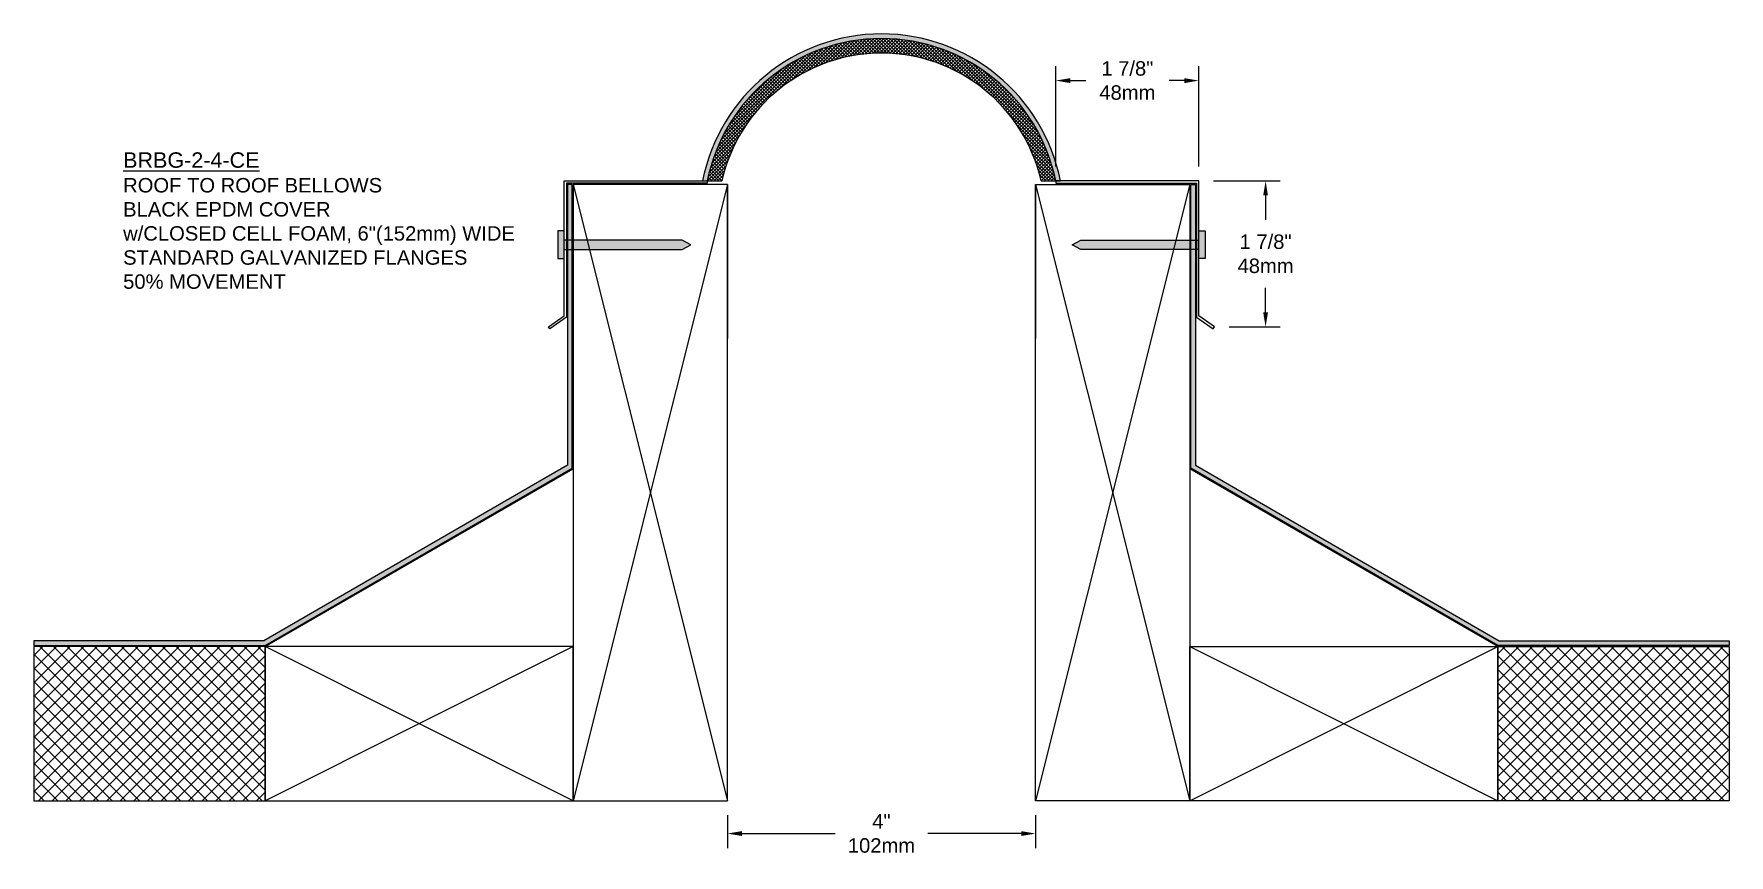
# Model space of a CAD drawing. Header units: inches. Extents: x -5.1 to 16.9, y -3.9 to 6.8.
import ezdxf

# ---------------------------------------------------------------- set-up
doc = ezdxf.new("R2010")
doc.units = ezdxf.units.IN
doc.header["$MEASUREMENT"] = 0
for name, color, linetype in [('Anchors', 4, 'Continuous'), ('Conditions', 1, 'Continuous'), ('Dimensions', 3, 'Continuous'), ('Fillers', 2, 'Continuous'), ('Metals', 7, 'Continuous'), ('Text', 2, 'Continuous')]:
    doc.layers.add(name, color=color, linetype=linetype)
doc.styles.add('Arial', font='arial.ttf')
doc.dimstyles.new('Arial', dxfattribs={"dimtxt": 0.1875, "dimasz": 0.1875, "dimexe": 0.1875, "dimexo": 0.1875, "dimgap": 0.1875, "dimtad": 0, "dimtih": 1, "dimtoh": 1, "dimdec": 4, "dimzin": 0, "dimdsep": 46, "dimlunit": 4, "dimtxsty": 'Arial', "dimcen": 0.09, "dimadec": 0, "dimazin": 0, "dimtfac": 1, "dimtdec": 4, "dimtofl": 0, "dimtmove": 0, "dimatfit": 3, "dimfxl": 0, "dimfrac": 2, "dimtolj": 1, "dimtzin": 0, "dimarcsym": 0})

# ---------------------------------------------------------------- blocks, each defined once
blk = doc.blocks.new('*X4')
at = {"color": 0}
for p, q in [((23.967, -46.92), (25.829, -45.059)), ((23.967, -46.744), (25.652, -45.059)), ((23.967, -46.567), (25.475, -45.059)), ((23.967, -46.39), (25.298, -45.059)), ((23.967, -46.213), (25.122, -45.059)), ((23.967, -46.037), (24.945, -45.059)), ((23.967, -45.86), (24.768, -45.059)), ((23.967, -45.683), (24.591, -45.059)), ((23.967, -45.506), (24.414, -45.059)), ((23.967, -45.329), (24.238, -45.059)), ((23.967, -45.153), (24.061, -45.059)), ((24.005, -47.059), (26.005, -45.059)), ((26.022, -47.059), (24.022, -45.059)), ((24.182, -47.059), (26.182, -45.059)), ((26.199, -47.059), (24.199, -45.059)), ((24.359, -47.059), (26.359, -45.059)), ((26.376, -47.059), (24.376, -45.059)), ((24.536, -47.059), (26.536, -45.059)), ((26.553, -47.059), (24.553, -45.059)), ((24.713, -47.059), (26.713, -45.059)), ((26.73, -47.059), (24.73, -45.059)), ((24.889, -47.059), (26.889, -45.059)), ((26.906, -47.059), (24.906, -45.059)), ((26.967, -46.943), (25.083, -45.059)), ((26.967, -46.766), (25.26, -45.059)), ((26.967, -46.589), (25.437, -45.059)), ((26.967, -46.412), (25.613, -45.059)), ((26.967, -46.236), (25.79, -45.059)), ((26.967, -46.059), (25.967, -45.059)), ((26.967, -45.882), (26.144, -45.059)), ((26.967, -45.705), (26.32, -45.059)), ((26.967, -45.529), (26.497, -45.059)), ((26.967, -45.352), (26.674, -45.059)), ((26.967, -45.175), (26.851, -45.059)), ((25.846, -47.059), (23.967, -45.18)), ((25.066, -47.059), (26.967, -45.158)), ((25.669, -47.059), (23.967, -45.357)), ((25.492, -47.059), (23.967, -45.534)), ((25.243, -47.059), (26.967, -45.335)), ((25.42, -47.059), (26.967, -45.511)), ((25.315, -47.059), (23.967, -45.711)), ((25.596, -47.059), (26.967, -45.688)), ((25.139, -47.059), (23.967, -45.887)), ((25.773, -47.059), (26.967, -45.865)), ((24.962, -47.059), (23.967, -46.064)), ((25.95, -47.059), (26.967, -46.042)), ((24.785, -47.059), (23.967, -46.241)), ((24.608, -47.059), (23.967, -46.418)), ((26.127, -47.059), (26.967, -46.219)), ((26.304, -47.059), (26.967, -46.395)), ((24.431, -47.059), (23.967, -46.594)), ((26.48, -47.059), (26.967, -46.572)), ((24.255, -47.059), (23.967, -46.771)), ((26.657, -47.059), (26.967, -46.749)), ((24.078, -47.059), (23.967, -46.948)), ((26.834, -47.059), (26.967, -46.926))]:
    blk.add_line(p, q, dxfattribs=at)
blk = doc.blocks.new('HATCHBLOCK')
blk.add_lwpolyline([(0, 2), (3, 2), (3, 0), (0, 0)], close=True)
blk.add_blockref('*X4', (-23.967, 47.059))
blk = doc.blocks.new('2X8')
for p, q in [((-2, 8), (0, 8)), ((-2, 8), (-2, 6)), ((-2, 8), (0, 0)), ((-2, 6), (-2, 8)), ((0, 8), (0, 0)), ((-2, 0), (-2, 6)), ((0, 0), (-2, 0))]:
    blk.add_line(p, q)
blk.add_lwpolyline([(0, 8), (-2, 0)])
blk = doc.blocks.new('2X4')
for p, q in [((0, 2), (4, 0)), ((0, 0), (4, 2)), ((0, 2), (4, 2)), ((0, 0), (0, 2)), ((4, 2), (4, 0)), ((4, 0), (0, 0))]:
    blk.add_line(p, q)
blk = doc.blocks.new('TRIANGLE')
blk.add_lwpolyline([(0, 2.309), (0, 0), (4, 0), (0, 2.309)])
blk = doc.blocks.new('*D6')
at = {"layer": 'Defpoints', "color": 0}
for p in [(3.942, -3.168), (7.942, -3.168), (7.942, -3.593)]:
    blk.add_point(p, dxfattribs=at)
at = {"layer": 'Dimensions', "color": 0, "lineweight": -2}
for p, q in [((3.942, -3.355), (3.942, -3.781)), ((7.942, -3.355), (7.942, -3.781)), ((4.13, -3.593), (5.341, -3.593)), ((7.755, -3.593), (6.544, -3.593))]:
    blk.add_line(p, q, dxfattribs=at)
at = {"layer": 'Dimensions', "color": 0}
for points in [[(4.13, -3.562), (4.13, -3.625), (3.942, -3.593)], [(7.755, -3.562), (7.755, -3.625), (7.942, -3.593)]]:
    blk.add_solid(points, dxfattribs=at)
at = {"layer": 'Dimensions', "color": 0, "insert": (5.942, -3.593), "char_height": 0.1875, "attachment_point": 5, "style": 'Arial'}
blk.add_mtext('\\A1;4"\\P102mm', dxfattribs=at)
blk = doc.blocks.new('NAIL2001')
blk.add_hatch(color=256).paths.add_polyline_path([(1.823, 6.257), (1.823, 6.375), (1.743, 6.375), (1.743, 6.015), (1.823, 6.015), (1.823, 6.132), (3.356, 6.132), (3.468, 6.195), (3.356, 6.257)])
blk.add_lwpolyline([(1.823, 6.132), (3.356, 6.132), (3.468, 6.195), (3.356, 6.257), (1.823, 6.257), (1.823, 6.375), (1.743, 6.375), (1.743, 6.015), (1.823, 6.015)], close=True)
blk = doc.blocks.new('*D8')
at = {"layer": 'Defpoints', "color": 0}
for p in [(10.061, 6.179), (8.204, 4.876), (10.061, 4.876)]:
    blk.add_point(p, dxfattribs=at)
at = {"layer": 'Dimensions', "color": 0, "lineweight": -2}
for p, q in [((8.204, 5.063), (8.204, 6.366)), ((8.392, 6.179), (8.592, 6.179)), ((9.874, 6.179), (9.674, 6.179)), ((10.061, 5.063), (10.061, 6.366))]:
    blk.add_line(p, q, dxfattribs=at)
at = {"layer": 'Dimensions', "color": 0}
for points in [[(8.392, 6.21), (8.392, 6.147), (8.204, 6.179)], [(9.874, 6.21), (9.874, 6.147), (10.061, 6.179)]]:
    blk.add_solid(points, dxfattribs=at)
at = {"layer": 'Dimensions', "color": 0, "insert": (9.133, 6.179), "char_height": 0.1875, "attachment_point": 5, "style": 'Arial'}
blk.add_mtext('\\A1;1 7/8"\\P48mm', dxfattribs=at)
blk = doc.blocks.new('*D9')
at = {"layer": 'Defpoints', "color": 0}
for p in [(10.061, 4.876), (10.266, 2.984), (10.927, 2.984)]:
    blk.add_point(p, dxfattribs=at)
at = {"layer": 'Dimensions', "color": 0, "lineweight": -2}
for p, q in [((10.249, 4.876), (11.115, 4.876)), ((10.927, 4.688), (10.927, 4.371)), ((10.927, 3.171), (10.927, 3.489)), ((10.454, 2.984), (11.115, 2.984))]:
    blk.add_line(p, q, dxfattribs=at)
at = {"layer": 'Dimensions', "color": 0}
for points in [[(10.896, 4.688), (10.958, 4.688), (10.927, 4.876)], [(10.896, 3.171), (10.958, 3.171), (10.927, 2.984)]]:
    blk.add_solid(points, dxfattribs=at)
at = {"layer": 'Dimensions', "color": 0, "insert": (10.927, 3.93), "char_height": 0.1875, "attachment_point": 5, "style": 'Arial'}
blk.add_mtext('\\A1;1 7/8"\\P48mm', dxfattribs=at)

msp = doc.modelspace()

# ---------------------------------------------------------------- hatches: boundary and pattern name
at = {"layer": 'Conditions'}
h = msp.add_hatch(color=256, dxfattribs=at)
h.paths.add_polyline_path([(1.92735, 4.83231), (1.86735, 4.83231), (1.86735, 4.11024), (1.92735, 4.11024)])
h.paths.add_polyline_path([(1.92735, 1.14805), (1.92735, 3.98524), (1.86735, 3.98524), (1.86735, 1.18558), (-2.0744, -1.09019), (-5.05765, -1.09019), (-5.05765, -1.15269), (-2.05765, -1.15269)])
h = msp.add_hatch(color=256, dxfattribs=at)
h.paths.add_polyline_path([(9.95735, 4.11024), (10.01735, 4.11024), (10.01735, 4.83231), (9.95735, 4.83231)])
h.paths.add_polyline_path([(9.95735, 1.14805), (13.94235, -1.15269), (16.94235, -1.15269), (16.94235, -1.09019), (13.95909, -1.09019), (10.01735, 1.18558), (10.01735, 3.98524), (9.95735, 3.98524)])
at = {"layer": 'Fillers'}
msp.add_hatch(color=256, dxfattribs=at).paths.add_polyline_path([(8.26428, 4.87571, 0.82218946), (3.62041, 4.87571), (3.68041, 4.87571, -0.8175026), (8.20428, 4.87571)])
h = msp.add_hatch(dxfattribs=at)
h.set_pattern_fill('ANSI37', color=256, scale=0.25, style=0)
h.paths.add_polyline_path([(8.01424, 4.87571), (8.20428, 4.87571, 0.8175026), (3.68041, 4.87571), (3.87045, 4.87571, -0.80088315)])

# ---------------------------------------------------------------- linework, layer by layer
at = {"layer": 'Conditions'}
for points in [[(-5.05765, -1.15269), (-2.05765, -1.15269), (1.92735, 1.14805), (1.92735, 4.83231), (1.86735, 4.83231), (1.86735, 1.18558), (-2.0744, -1.09019), (-5.05765, -1.09019)], [(16.94235, -1.15269), (13.94235, -1.15269), (9.95735, 1.14805), (9.95735, 4.83231), (10.01735, 4.83231), (10.01735, 1.18558), (13.95909, -1.09019), (16.94235, -1.09019)]]:
    msp.add_lwpolyline(points, close=True, dxfattribs=at)
at = {"layer": 'Fillers'}
for p, q in [((3.62041, 4.87571), (3.87041, 4.87571)), ((8.01428, 4.87571), (8.26428, 4.87571))]:
    msp.add_line(p, q, dxfattribs=at)
for points in [[(8.26428, 4.87571, 0.82218946), (3.62041, 4.87571)], [(8.20428, 4.87571, 0.8175026), (3.68041, 4.87571, 1.04782522)], [(8.01424, 4.87571, 0.80088315), (3.87045, 4.87571, 1.04782522)]]:
    msp.add_lwpolyline(points, format="xyb", dxfattribs=at)
at = {"layer": 'Metals'}
for points in [[(1.82341, 3.12733), (1.82341, 4.87571), (3.68041, 4.87571), (3.68041, 4.84571), (1.85541, 4.84571), (1.85541, 3.11006), (1.63726, 2.95731), (1.61862, 2.98393)], [(10.06128, 3.12733), (10.06128, 4.87571), (8.20428, 4.87571), (8.20428, 4.84571), (10.02928, 4.84571), (10.02928, 3.11006), (10.24743, 2.95731), (10.26607, 2.98393)]]:
    msp.add_lwpolyline(points, close=True, dxfattribs=at)

# ---------------------------------------------------------------- block references
at = {"layer": 'Anchors'}
msp.add_blockref('NAIL2001', (0, -2.14723), dxfattribs=at)
at = {"layer": 'Anchors', "xscale": -1}
msp.add_blockref('NAIL2001', (11.88469, -2.14723), dxfattribs=at)
at = {"layer": 'Conditions', "xscale": -1}
for name, p in [('2X8', (1.94235, -3.16769)), ('TRIANGLE', (1.94235, -1.16769)), ('HATCHBLOCK', (-2.05765, -3.16769)), ('2X4', (1.94235, -3.16769))]:
    msp.add_blockref(name, p, dxfattribs=at)
at = {"layer": 'Conditions'}
for name, p in [('2X8', (9.94235, -3.16769)), ('TRIANGLE', (9.94235, -1.16769)), ('2X4', (9.94235, -3.16769)), ('HATCHBLOCK', (13.94235, -3.16769))]:
    msp.add_blockref(name, p, dxfattribs=at)

# ---------------------------------------------------------------- texts
at = {"layer": 'Text', "insert": (-3.89947, 5.24779), "char_height": 0.2, "width": 5.234375, "attachment_point": 1, "style": 'Arial'}
msp.add_mtext('{\\LBRBG-2-4-CE\\P\\H0.9375X;\\lROOF TO ROOF BELLOWS\\PBLACK EPDM COVER\\Pw/CLOSED CELL FOAM, 6"(152mm) WIDE\\PSTANDARD GALVANIZED FLANGES\\P50% MOVEMENT}', dxfattribs=at)

# ---------------------------------------------------------------- dimensions: what is measured, and where the dimension line sits
at = {"layer": 'Dimensions'}
for base, p1, p2, text, picture, middle in [((10.06128, 6.17853), (8.20428, 4.87571), (10.06128, 4.87571), '<>\\P48mm', '*D8', (9.13278, 6.17853)), ((7.94235, -3.59337), (3.94235, -3.16769), (7.94235, -3.16769), '<>\\P102mm', '*D6', (5.94235, -3.59337))]:
    dim = msp.add_linear_dim(base=base, p1=p1, p2=p2, text=text, dimstyle='Arial', dxfattribs=at)
    dim.commit()
    dim.dimension.update_dxf_attribs({"geometry": picture, "text_midpoint": middle})
dim = msp.add_linear_dim(base=(10.92707, 2.98393), p1=(10.06128, 4.87571), p2=(10.26607, 2.98393), angle=90, text='<>\\P48mm', dimstyle='Arial', dxfattribs=at)
dim.commit()
dim.dimension.update_dxf_attribs({"geometry": '*D9', "text_midpoint": (10.92707, 3.92982)})

doc.saveas('drawing.dxf')
